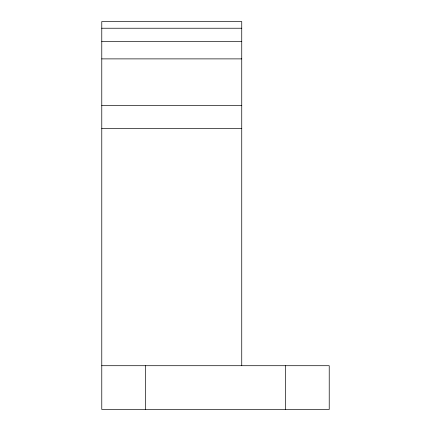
<?xml version="1.0" encoding="UTF-8"?>
<svg xmlns="http://www.w3.org/2000/svg" width="431" height="431" viewBox="0 0 431 431"><rect width="100%" height="100%" fill="white"/><g stroke="black" fill="none" stroke-linecap="round" stroke-linejoin="round"><path stroke-width="0.65" d="M101.775 28.23L241.743 28.23M101.775 41.548L241.743 41.548M101.775 58.885L241.743 58.885M101.775 105.595L241.743 105.595M101.775 128.427L241.743 128.427M101.775 365.709L329.225 365.709L329.225 409.45L101.775 409.45L101.775 21.55L241.743 21.55L241.743 365.709M285.484 365.709L285.484 409.45M145.516 365.709L145.516 409.45"/></g></svg>
